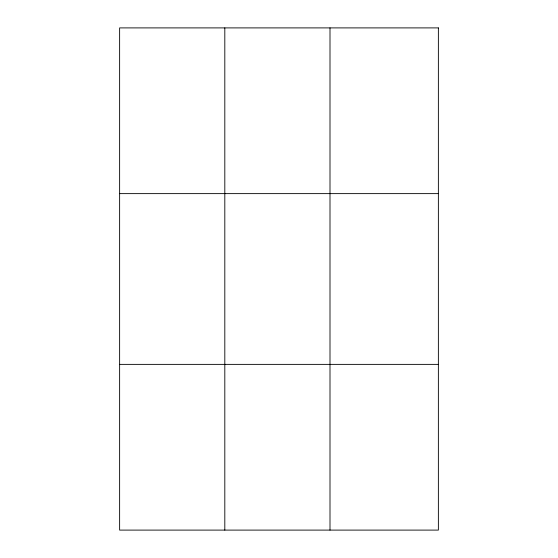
<?xml version="1.0" encoding="UTF-8"?>
<svg xmlns="http://www.w3.org/2000/svg" width="558" height="558" viewBox="0 0 558 558"><rect width="100%" height="100%" fill="white"/><g stroke="black" fill="none" stroke-linecap="round" stroke-linejoin="round"><path stroke-width="0.84" d="M224.811 530.1L224.811 27.9M330.001 530.1L330.001 27.9M119.628 193.626L438.372 193.626M119.628 364.374L438.372 364.374M438.372 27.9L119.628 27.9L119.628 530.1L438.372 530.1L438.372 27.9"/></g></svg>
